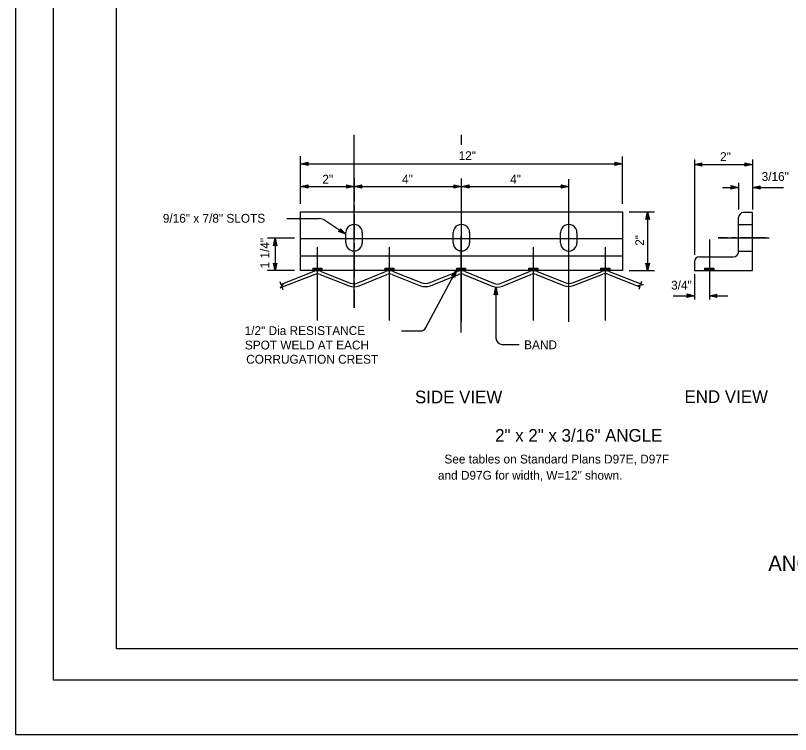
# Model space of a CAD drawing. Extents: x -894 to 866, y -472 to 714.
# Drawn here: x -894 to -280, y -472 to 97 of the extents above; entities that cross this region are included whole.
import ezdxf

# ---------------------------------------------------------------- set-up
doc = ezdxf.new("R2010")
doc.units = 0
for name, color, linetype in [('56 Stage 3 Anno', 7, 'Continuous'), ('57 Undefined', 7, 'Continuous'), ('60 Nongeo Data', 7, 'Continuous'), ('border_PLOTTING-ELEMENTS', 7, 'Continuous'), ('border_rw_22x34_Cut_Lines', 7, 'Continuous'), ('border_SHEET', 7, 'Continuous')]:
    doc.layers.add(name, color=color, linetype=linetype)

msp = doc.modelspace()

# ---------------------------------------------------------------- linework, layer by layer
at = {"layer": '56 Stage 3 Anno'}
for p, q in [((-668.37, -52.02), (-668.37, -14.3)), ((-413.38, -52.02), (-413.38, -14.6)), ((-356.4, -17.02), (-356.4, -92.31)), ((-310.4, -17.02), (-310.4, -56.41)), ((-668.37, -20.39), (-662.37, -19.06)), ((-668.37, -20.39), (-413.38, -20.39)), ((-662.37, -21.73), (-668.37, -20.39)), ((-668.37, -20.39), (-668.37, -20.39)), ((-662.59, -21.38), (-666.99, -20.39)), ((-666.98, -20.39), (-662.61, -19.42)), ((-665.61, -20.39), (-662.79, -19.77)), ((-662.82, -21.02), (-665.61, -20.39)), ((-664.23, -20.39), (-663.02, -20.13)), ((-663, -20.67), (-664.23, -20.39)), ((-662.37, -19.06), (-663.17, -20.39)), ((-663.17, -20.39), (-662.37, -21.73)), ((-662.37, -19.06), (-662.37, -19.06)), ((-662.37, -21.73), (-662.37, -21.73)), ((-418.58, -20.39), (-419.38, -19.05)), ((-419.38, -19.05), (-419.38, -19.05)), ((-419.38, -19.05), (-413.38, -20.39)), ((-413.38, -20.39), (-419.38, -21.72)), ((-419.38, -21.72), (-418.58, -20.39)), ((-419.38, -21.72), (-419.38, -21.72)), ((-419.16, -19.41), (-414.75, -20.39)), ((-414.77, -20.4), (-419.14, -21.36)), ((-416.14, -20.39), (-418.96, -21.02)), ((-418.92, -19.77), (-416.14, -20.39)), ((-418.75, -20.11), (-417.52, -20.39)), ((-417.52, -20.39), (-418.73, -20.66)), ((-413.38, -20.39), (-413.38, -20.39)), ((-356.4, -20.96), (-350.4, -19.63)), ((-356.4, -20.96), (-310.4, -20.96)), ((-350.4, -22.3), (-356.4, -20.96)), ((-356.4, -20.96), (-356.4, -20.96)), ((-350.61, -21.95), (-355.02, -20.96)), ((-355.01, -20.96), (-350.63, -19.99)), ((-353.64, -20.96), (-350.81, -20.34)), ((-350.85, -21.59), (-353.64, -20.96)), ((-352.25, -20.97), (-351.05, -20.7)), ((-351.02, -21.24), (-352.25, -20.97)), ((-350.4, -19.63), (-351.2, -20.96)), ((-351.2, -20.96), (-350.4, -22.3)), ((-350.4, -19.63), (-350.4, -19.63)), ((-350.4, -22.3), (-350.4, -22.3)), ((-315.6, -20.96), (-316.4, -19.62)), ((-316.4, -19.62), (-316.4, -19.62)), ((-316.4, -19.62), (-310.4, -20.96)), ((-310.4, -20.96), (-316.4, -22.29)), ((-316.4, -22.29), (-315.6, -20.96)), ((-316.4, -22.29), (-316.4, -22.29)), ((-316.18, -19.98), (-311.78, -20.96)), ((-311.79, -20.97), (-316.16, -21.93)), ((-313.16, -20.96), (-315.99, -21.59)), ((-315.95, -20.34), (-313.16, -20.96)), ((-315.77, -20.68), (-314.54, -20.96)), ((-314.54, -20.96), (-315.75, -21.23)), ((-310.4, -20.96), (-310.4, -20.96)), ((-321.4, -35.28), (-321.4, -56.41)), ((-668.37, -38.39), (-662.37, -37.06)), ((-668.37, -38.39), (-625.87, -38.39)), ((-662.37, -39.73), (-668.37, -38.39)), ((-668.37, -38.39), (-668.37, -38.39)), ((-662.59, -39.38), (-666.99, -38.39)), ((-666.98, -38.39), (-662.61, -37.42)), ((-665.61, -38.39), (-662.79, -37.77)), ((-662.82, -39.02), (-665.61, -38.39)), ((-664.23, -38.39), (-663.02, -38.13)), ((-663, -38.67), (-664.23, -38.39)), ((-662.37, -37.06), (-663.17, -38.39)), ((-663.17, -38.39), (-662.37, -39.73)), ((-662.37, -37.06), (-662.37, -37.06)), ((-662.37, -39.73), (-662.37, -39.73)), ((-631.07, -38.39), (-631.87, -37.05)), ((-631.87, -37.05), (-631.87, -37.05)), ((-631.87, -37.05), (-625.87, -38.39)), ((-625.87, -38.39), (-631.87, -39.72)), ((-631.87, -39.72), (-631.07, -38.39)), ((-631.87, -39.72), (-631.87, -39.72)), ((-631.66, -37.41), (-627.25, -38.39)), ((-627.27, -38.4), (-631.64, -39.36)), ((-628.64, -38.39), (-631.46, -39.02)), ((-631.42, -37.77), (-628.64, -38.39)), ((-631.25, -38.11), (-630.02, -38.39)), ((-630.02, -38.39), (-631.23, -38.66)), ((-625.87, -38.39), (-619.87, -37.06)), ((-625.87, -38.39), (-540.87, -38.39)), ((-625.87, -38.39), (-625.87, -38.39)), ((-619.87, -39.73), (-625.87, -38.39)), ((-625.87, -38.39), (-625.87, -38.39)), ((-620.09, -39.38), (-624.49, -38.39)), ((-624.48, -38.39), (-620.11, -37.42)), ((-623.11, -38.39), (-620.29, -37.77)), ((-620.33, -39.02), (-623.11, -38.39)), ((-621.73, -38.39), (-620.52, -38.13)), ((-620.5, -38.67), (-621.73, -38.39)), ((-619.87, -37.06), (-620.67, -38.39)), ((-620.67, -38.39), (-619.87, -39.73)), ((-619.87, -37.06), (-619.87, -37.06)), ((-619.87, -39.73), (-619.87, -39.73)), ((-546.07, -38.39), (-546.87, -37.05)), ((-546.87, -37.05), (-546.87, -37.05)), ((-546.87, -37.05), (-540.87, -38.39)), ((-540.87, -38.39), (-546.87, -39.72)), ((-546.87, -39.72), (-546.07, -38.39)), ((-546.87, -39.72), (-546.87, -39.72)), ((-546.66, -37.41), (-542.25, -38.39)), ((-542.27, -38.4), (-546.64, -39.36)), ((-543.64, -38.39), (-546.46, -39.02)), ((-546.42, -37.77), (-543.64, -38.39)), ((-546.25, -38.11), (-545.02, -38.39)), ((-545.02, -38.39), (-546.23, -38.66)), ((-540.87, -38.39), (-534.87, -37.06)), ((-540.87, -38.39), (-455.87, -38.39)), ((-540.87, -38.39), (-540.87, -38.39)), ((-534.87, -39.73), (-540.87, -38.39)), ((-540.87, -38.39), (-540.87, -38.39)), ((-535.09, -39.38), (-539.49, -38.39)), ((-539.48, -38.39), (-535.11, -37.42)), ((-538.11, -38.39), (-535.29, -37.77)), ((-535.33, -39.02), (-538.11, -38.39)), ((-536.73, -38.39), (-535.52, -38.13)), ((-535.5, -38.67), (-536.73, -38.39)), ((-534.87, -37.06), (-535.67, -38.39)), ((-535.67, -38.39), (-534.87, -39.73)), ((-534.87, -37.06), (-534.87, -37.06)), ((-534.87, -39.73), (-534.87, -39.73)), ((-461.07, -38.39), (-461.87, -37.05)), ((-461.87, -37.05), (-461.87, -37.05)), ((-461.87, -37.05), (-455.87, -38.39)), ((-455.87, -38.39), (-461.87, -39.72)), ((-461.87, -39.72), (-461.07, -38.39)), ((-461.87, -39.72), (-461.87, -39.72)), ((-461.66, -37.41), (-457.25, -38.39)), ((-457.27, -38.4), (-461.64, -39.36)), ((-458.64, -38.39), (-461.46, -39.02)), ((-461.42, -37.77), (-458.64, -38.39)), ((-461.25, -38.11), (-460.02, -38.39)), ((-460.02, -38.39), (-461.23, -38.66)), ((-455.87, -38.39), (-455.87, -38.39)), ((-334.15, -38.96), (-321.4, -38.96)), ((-326.6, -38.96), (-327.4, -37.62)), ((-327.4, -37.62), (-327.4, -37.62)), ((-327.4, -37.62), (-321.4, -38.96)), ((-321.4, -38.96), (-327.4, -40.29)), ((-327.4, -40.29), (-326.6, -38.96)), ((-327.4, -40.29), (-327.4, -40.29)), ((-327.18, -37.98), (-322.78, -38.96)), ((-322.79, -38.97), (-327.16, -39.93)), ((-324.16, -38.96), (-326.99, -39.59)), ((-326.95, -38.34), (-324.16, -38.96)), ((-326.77, -38.68), (-325.54, -38.96)), ((-325.54, -38.96), (-326.75, -39.23)), ((-321.4, -38.96), (-321.4, -38.96)), ((-310.4, -38.96), (-304.4, -37.63)), ((-310.4, -38.96), (-285.67, -38.96)), ((-304.4, -40.3), (-310.4, -38.96)), ((-310.4, -38.96), (-310.4, -38.96)), ((-304.61, -39.95), (-309.02, -38.96)), ((-309.01, -38.96), (-304.63, -37.99)), ((-307.64, -38.96), (-304.81, -38.34)), ((-304.85, -39.59), (-307.64, -38.96)), ((-306.25, -38.97), (-305.05, -38.7)), ((-305.02, -39.24), (-306.25, -38.97)), ((-304.4, -37.63), (-305.2, -38.96)), ((-305.2, -38.96), (-304.4, -40.3)), ((-304.4, -37.63), (-304.4, -37.63)), ((-304.4, -40.3), (-304.4, -40.3)), ((-408.07, -58.39), (-387.87, -58.39)), ((-394.71, -64.39), (-393.38, -58.39)), ((-394.36, -64.17), (-393.38, -59.77)), ((-394, -63.94), (-393.38, -61.15)), ((-393.38, -58.39), (-393.38, -104.96)), ((-393.38, -58.39), (-393.38, -58.39)), ((-393.38, -58.39), (-392.04, -64.39)), ((-393.38, -61.15), (-392.75, -63.98)), ((-393.37, -59.78), (-392.4, -64.16)), ((-679.06, -63.69), (-653.44, -63.69)), ((-648.99, -65.04), (-632.4, -76.16)), ((-393.38, -63.59), (-394.71, -64.39)), ((-394.71, -64.39), (-394.71, -64.39)), ((-393.65, -63.77), (-393.38, -62.54)), ((-393.38, -62.54), (-393.11, -63.74)), ((-392.04, -64.39), (-393.38, -63.59)), ((-392.05, -64.39), (-392.05, -64.39)), ((-638.13, -73.92), (-636.72, -73.26)), ((-634.7, -74.62), (-637.39, -73.57)), ((-635.84, -73.85), (-637, -73.4)), ((-636.72, -73.26), (-636.64, -71.71)), ((-636.71, -72.94), (-635.84, -73.85)), ((-636.66, -72.12), (-633.55, -75.39)), ((-636.66, -72.55), (-634.7, -74.62)), ((-636.64, -71.71), (-636.64, -71.71)), ((-636.64, -71.71), (-632.4, -76.16)), ((-673.19, -79.23), (-694.49, -79.23)), ((-689.71, -85.23), (-688.37, -79.23)), ((-688.37, -79.23), (-688.37, -104.96)), ((-688.37, -79.23), (-688.37, -79.23)), ((-688.37, -79.23), (-687.04, -85.23)), ((-632.4, -76.16), (-638.13, -73.92)), ((-638.13, -73.92), (-638.13, -73.92)), ((-633.56, -75.39), (-637.73, -73.76)), ((-632.4, -76.16), (-632.4, -76.16)), ((-688.37, -84.43), (-689.71, -85.23)), ((-689.71, -85.23), (-689.71, -85.23)), ((-689.36, -85.02), (-688.37, -80.61)), ((-689, -84.78), (-688.38, -82)), ((-688.65, -84.61), (-688.38, -83.38)), ((-688.38, -82), (-687.75, -84.82)), ((-688.38, -83.38), (-688.11, -84.59)), ((-688.37, -80.62), (-687.4, -85)), ((-687.04, -85.23), (-688.37, -84.43)), ((-687.04, -85.23), (-687.04, -85.23)), ((-688.37, -104.96), (-689.7, -98.96)), ((-689.7, -98.96), (-689.7, -98.96)), ((-689.7, -98.96), (-688.37, -99.76)), ((-688.38, -103.57), (-689.35, -99.2)), ((-688.37, -102.2), (-689, -99.37)), ((-688.37, -100.82), (-688.64, -99.61)), ((-688.37, -99.76), (-687.03, -98.96)), ((-687.03, -98.96), (-688.37, -104.96)), ((-687.39, -99.18), (-688.37, -103.58)), ((-687.75, -99.41), (-688.37, -102.2)), ((-688.1, -99.59), (-688.37, -100.82)), ((-687.03, -98.96), (-687.03, -98.96)), ((-393.38, -104.96), (-394.7, -98.96)), ((-394.7, -98.96), (-394.7, -98.96)), ((-394.7, -98.96), (-393.38, -99.76)), ((-393.38, -103.57), (-394.35, -99.2)), ((-393.37, -102.2), (-394, -99.37)), ((-393.37, -100.82), (-393.64, -99.61)), ((-393.38, -99.76), (-392.04, -98.96)), ((-392.04, -98.96), (-393.38, -104.96)), ((-392.39, -99.18), (-393.37, -103.58)), ((-392.75, -99.41), (-393.37, -102.2)), ((-393.1, -99.59), (-393.37, -100.82)), ((-392.04, -98.96), (-392.04, -98.96)), ((-673.19, -104.96), (-694.49, -104.96)), ((-688.37, -104.96), (-688.37, -104.96)), ((-568.98, -150.09), (-544.86, -104.46)), ((-548.85, -109.14), (-544.86, -104.46)), ((-547.29, -109.05), (-548.85, -109.14)), ((-548.85, -109.14), (-548.85, -109.14)), ((-548.43, -109.11), (-545.51, -105.68)), ((-548.01, -109.07), (-546.15, -106.9)), ((-547.62, -109.08), (-546.8, -108.12)), ((-546.49, -110.38), (-547.29, -109.05)), ((-546.8, -108.12), (-547.13, -109.31)), ((-546.15, -106.9), (-546.92, -109.69)), ((-545.51, -105.69), (-546.7, -110.01)), ((-544.86, -104.46), (-546.49, -110.38)), ((-546.49, -110.38), (-546.49, -110.38)), ((-544.86, -104.46), (-544.86, -104.46)), ((-408.07, -104.96), (-387.87, -104.96)), ((-393.38, -104.96), (-393.38, -104.96)), ((-356.4, -107.74), (-356.4, -127.82)), ((-514.9, -123.99), (-513.56, -117.99)), ((-514.54, -123.77), (-513.56, -119.37)), ((-514.18, -123.54), (-513.56, -120.75)), ((-513.84, -123.36), (-513.56, -122.13)), ((-513.56, -117.99), (-513.56, -158.35)), ((-513.56, -117.99), (-513.56, -117.99)), ((-513.56, -117.99), (-512.23, -123.99)), ((-513.56, -119.38), (-512.59, -123.75)), ((-513.56, -120.75), (-512.94, -123.58)), ((-513.56, -122.13), (-513.3, -123.34)), ((-513.56, -123.19), (-514.9, -123.99)), ((-514.9, -123.99), (-514.9, -123.99)), ((-512.23, -123.99), (-513.56, -123.19)), ((-512.23, -123.99), (-512.23, -123.99)), ((-373.12, -124.78), (-356.4, -124.78)), ((-361.6, -124.78), (-362.4, -123.44)), ((-362.4, -123.44), (-362.4, -123.44)), ((-362.4, -123.44), (-356.4, -124.78)), ((-356.4, -124.78), (-362.4, -126.11)), ((-362.4, -126.11), (-361.6, -124.78)), ((-362.4, -126.11), (-362.4, -126.11)), ((-362.18, -123.8), (-357.78, -124.78)), ((-357.79, -124.79), (-362.16, -125.75)), ((-359.16, -124.78), (-361.99, -125.41)), ((-361.95, -124.16), (-359.16, -124.78)), ((-361.77, -124.5), (-360.54, -124.78)), ((-360.54, -124.78), (-361.75, -125.05)), ((-356.4, -124.78), (-356.4, -124.78)), ((-344.51, -124.78), (-338.51, -123.45)), ((-338.51, -126.12), (-344.51, -124.78)), ((-344.51, -124.78), (-344.51, -124.78)), ((-344.51, -124.78), (-329.94, -124.78)), ((-338.72, -125.77), (-343.13, -124.78)), ((-343.11, -124.78), (-338.74, -123.81)), ((-341.74, -124.78), (-338.92, -124.16)), ((-338.96, -125.41), (-341.74, -124.78)), ((-340.36, -124.79), (-339.15, -124.52)), ((-339.13, -125.06), (-340.36, -124.79)), ((-338.51, -123.45), (-339.31, -124.78)), ((-339.31, -124.78), (-338.51, -126.12)), ((-338.51, -123.45), (-338.51, -123.45)), ((-338.51, -126.12), (-338.51, -126.12)), ((-588.41, -152.76), (-573.4, -152.76)), ((-508.56, -163.35), (-495.21, -163.35))]:
    msp.add_line(p, q, dxfattribs=at)
for centre, radius, start, end in [((-653.44, -71.69), 8, 56.1696, 90), ((-573.4, -147.76), 5, 270, 332.14102), ((-508.56, -158.35), 5, 180, 270)]:
    msp.add_arc(centre, radius, start, end, dxfattribs=at)
at = {"layer": '60 Nongeo Data'}
for p, q in [((-625.87, -134.28), (-625.87, 2.73)), ((-540.87, -5.3), (-540.87, 2.73)), ((-540.87, -145.37), (-540.87, -33.22)), ((-455.87, -135.21), (-455.87, -32.92)), ((-668.37, -104.96), (-668.37, -58.39)), ((-668.37, -58.39), (-413.38, -58.39)), ((-413.38, -58.39), (-413.38, -104.96)), ((-310.4, -58.96), (-317.4, -58.96)), ((-310.4, -104.96), (-310.4, -58.96)), ((-321.4, -89.96), (-321.4, -62.96)), ((-321.4, -68.35), (-310.4, -68.35)), ((-668.37, -79.39), (-413.38, -79.39)), ((-632.37, -82.85), (-632.37, -74.84)), ((-625.87, -123.89), (-625.87, -77.75)), ((-619.37, -74.84), (-619.37, -83.06)), ((-547.37, -82.85), (-547.37, -74.84)), ((-540.97, -153.9), (-540.97, -77.76)), ((-534.37, -74.84), (-534.37, -83.06)), ((-462.36, -82.9), (-462.36, -74.89)), ((-449.36, -74.89), (-449.36, -83.11)), ((-337.52, -78.84), (-297.09, -78.84)), ((-344.51, -80.35), (-344.51, -127.82)), ((-654.87, -144.39), (-654.87, -86.39)), ((-597.87, -144.39), (-597.87, -86.39)), ((-483.87, -144.39), (-483.87, -86.39)), ((-426.87, -144.39), (-426.87, -86.39)), ((-321.4, -89.4), (-310.4, -89.4)), ((-413.38, -93.39), (-668.37, -93.39)), ((-356.4, -97.96), (-356.4, -104.96)), ((-352.4, -93.96), (-325.4, -93.96)), ((-658.37, -104.92), (-658.37, -102.89)), ((-658.37, -102.89), (-651.37, -102.89)), ((-658.37, -103.39), (-651.37, -103.39)), ((-658.37, -103.89), (-651.37, -103.89)), ((-651.37, -102.89), (-651.37, -104.92)), ((-601.34, -104.94), (-601.34, -102.9)), ((-601.34, -102.9), (-594.34, -102.9)), ((-601.34, -103.4), (-594.34, -103.4)), ((-601.34, -103.9), (-594.34, -103.9)), ((-594.34, -102.9), (-594.34, -104.94)), ((-544.56, -104.95), (-544.56, -102.91)), ((-544.56, -102.91), (-537.56, -102.91)), ((-544.56, -103.41), (-537.56, -103.41)), ((-544.56, -103.91), (-537.56, -103.91)), ((-537.56, -102.91), (-537.56, -104.95)), ((-487.39, -104.95), (-487.39, -102.92)), ((-487.39, -102.92), (-480.39, -102.92)), ((-487.39, -103.42), (-480.39, -103.42)), ((-487.39, -103.92), (-480.39, -103.92)), ((-480.39, -102.92), (-480.39, -104.95)), ((-430.38, -104.96), (-430.38, -102.93)), ((-430.38, -102.93), (-423.38, -102.93)), ((-430.38, -103.43), (-423.38, -103.43)), ((-430.38, -103.93), (-423.38, -103.93)), ((-423.38, -102.93), (-423.38, -104.96)), ((-348.01, -104.93), (-348.01, -102.93)), ((-348.01, -102.93), (-341.01, -102.93)), ((-348.01, -103.43), (-341.01, -103.43)), ((-348.01, -103.93), (-341.01, -103.93)), ((-341.01, -102.93), (-341.01, -104.93)), ((-657.83, -105.57), (-683.71, -115.8)), ((-656.91, -107.89), (-682.81, -118.13)), ((-413.38, -104.96), (-668.37, -104.96)), ((-658.37, -104.39), (-651.37, -104.39)), ((-658.37, -104.89), (-651.37, -104.89)), ((-652.86, -107.9), (-629.81, -117.06)), ((-651.94, -105.57), (-628.89, -114.74)), ((-622.88, -114.7), (-600.89, -105.62)), ((-621.92, -117.01), (-599.94, -107.93)), ((-601.34, -104.4), (-594.34, -104.4)), ((-601.34, -104.9), (-594.34, -104.9)), ((-595.81, -107.9), (-573.26, -116.86)), ((-594.89, -105.58), (-572.33, -114.54)), ((-566.42, -114.54), (-544, -105.6)), ((-565.49, -116.86), (-543.07, -107.93)), ((-544.56, -104.41), (-537.56, -104.41)), ((-544.56, -104.91), (-537.56, -104.91)), ((-538.94, -107.95), (-516.4, -117.25)), ((-537.99, -105.64), (-515.45, -114.94)), ((-509.33, -114.93), (-486.91, -105.63)), ((-508.38, -117.24), (-485.95, -107.94)), ((-487.39, -104.42), (-480.39, -104.42)), ((-487.39, -104.92), (-480.39, -104.92)), ((-481.8, -107.92), (-459.73, -116.76)), ((-480.87, -105.6), (-458.8, -114.44)), ((-452.94, -114.47), (-429.77, -105.52)), ((-452.04, -116.8), (-428.87, -107.85)), ((-430.38, -104.43), (-423.38, -104.43)), ((-430.38, -104.93), (-423.38, -104.93)), ((-424.9, -107.85), (-399.51, -117.71)), ((-423.99, -105.52), (-398.66, -115.36)), ((-356.4, -104.96), (-310.4, -104.96)), ((-348.01, -104.43), (-341.01, -104.43)), ((-348.01, -104.93), (-341.01, -104.93)), ((-683.58, -116.14), (-684.45, -113.88)), ((-398.77, -115.68), (-397.95, -113.41)), ((-682.08, -120.04), (-682.95, -117.78)), ((-400.2, -119.61), (-399.38, -117.34)), ((-455.87, -145.37), (-455.87, -135.48))]:
    msp.add_line(p, q, dxfattribs=at)
for points in [[(-625.87, -31.72), (-625.87, -50.27)], [(-625.87, -32.32), (-625.87, -40.48)], [(-540.87, -42.58), (-540.87, -32.02)], [(-540.87, -52.37), (-540.87, -32.37)], [(-455.87, -52.37), (-455.87, -32.37)], [(-455.87, -42.58), (-455.87, -32.62)], [(-625.87, -43.48), (-625.87, -47.48)], [(-540.87, -49.58), (-540.87, -45.58)], [(-455.87, -49.58), (-455.87, -45.58)], [(-625.87, -53.27), (-625.87, -57.27)], [(-625.87, -60.27), (-625.87, -80.27)], [(-540.87, -59.37), (-540.87, -55.37)], [(-455.87, -59.37), (-455.87, -55.37)], [(-540.87, -82.37), (-540.87, -62.37)], [(-455.87, -82.37), (-455.87, -62.37)], [(-665.37, -79.39), (-645.37, -79.39)], [(-642.37, -79.39), (-638.37, -79.39)], [(-635.37, -79.39), (-615.37, -79.39)], [(-612.37, -79.39), (-608.37, -79.39)], [(-605.37, -79.39), (-585.37, -79.39)], [(-582.37, -79.39), (-578.37, -79.39)], [(-575.37, -79.39), (-555.37, -79.39)], [(-552.37, -79.39), (-548.37, -79.39)], [(-545.37, -79.39), (-525.37, -79.39)], [(-522.37, -79.39), (-518.37, -79.39)], [(-515.37, -79.39), (-495.37, -79.39)], [(-492.37, -79.39), (-488.37, -79.39)], [(-485.37, -79.39), (-465.37, -79.39)], [(-462.37, -79.39), (-458.37, -79.39)], [(-455.37, -79.39), (-435.37, -79.39)], [(-432.37, -79.39), (-428.37, -79.39)], [(-425.37, -79.39), (-413.38, -79.39)], [(-330.09, -78.84), (-337.52, -78.84)], [(-323.09, -78.84), (-327.09, -78.84)], [(-300.09, -78.84), (-320.09, -78.84)], [(-625.87, -83.27), (-625.87, -87.27)], [(-540.87, -89.37), (-540.87, -85.37)], [(-455.87, -89.37), (-455.87, -85.37)], [(-344.51, -83.35), (-344.51, -103.35)], [(-654.87, -88.39), (-654.87, -86.39)], [(-654.87, -111.39), (-654.87, -91.39)], [(-625.87, -90.27), (-625.87, -110.27)], [(-597.87, -88.39), (-597.87, -86.39)], [(-597.87, -111.39), (-597.87, -91.39)], [(-483.87, -88.39), (-483.87, -86.39)], [(-483.87, -111.39), (-483.87, -91.39)], [(-426.87, -88.39), (-426.87, -86.39)], [(-426.87, -111.39), (-426.87, -91.39)], [(-540.87, -112.37), (-540.87, -92.37)], [(-455.87, -112.37), (-455.87, -92.37)], [(-344.51, -106.35), (-344.51, -110.35)], [(-683.58, -116.14), (-682.01, -115.3), (-684.51, -118.62), (-682.95, -117.78)], [(-654.87, -118.39), (-654.87, -114.39)], [(-625.87, -113.27), (-625.87, -117.27)], [(-597.87, -118.39), (-597.87, -114.39)], [(-540.87, -119.37), (-540.87, -115.37)], [(-483.87, -118.39), (-483.87, -114.39)], [(-455.87, -119.37), (-455.87, -115.37)], [(-426.87, -118.39), (-426.87, -114.39)], [(-398.77, -115.68), (-397.04, -116.08), (-401.1, -116.94), (-399.38, -117.34)], [(-344.51, -113.35), (-344.51, -127.82)], [(-654.87, -141.39), (-654.87, -121.39)], [(-625.87, -120.27), (-625.87, -134.28)], [(-597.87, -141.39), (-597.87, -121.39)], [(-540.87, -134.94), (-540.87, -122.37)], [(-483.87, -141.39), (-483.87, -121.39)], [(-455.87, -135.48), (-455.87, -122.37)], [(-426.87, -141.39), (-426.87, -121.39)]]:
    msp.add_lwpolyline(points, dxfattribs=at)
for centre, radius, start, end in [((-317.4, -62.96), 4, 90, 180), ((-625.87, -74.82), 6.5, 359.57743, 180.14207), ((-540.86, -74.82), 6.5, 359.57743, 180.14207), ((-455.85, -74.88), 6.5, 359.57743, 180.14207), ((-625.87, -82.85), 6.5, 179.85793, 0.42257), ((-540.87, -82.85), 6.5, 179.85793, 0.42257), ((-455.86, -82.9), 6.5, 179.85793, 0.42257), ((-325.4, -89.96), 4, 270, 0), ((-352.4, -97.96), 4, 90, 180), ((-654.89, -113.01), 8, 68.31384, 111.57239), ((-654.89, -113.01), 5.5, 68.31384, 111.57239), ((-597.84, -113.02), 8, 68.3345, 112.43938), ((-597.84, -113.02), 5.5, 68.3345, 112.43938), ((-541.04, -113.04), 8, 67.58987, 111.72396), ((-541.04, -113.04), 5.5, 67.58987, 111.72396), ((-483.85, -113.02), 8, 68.17956, 112.51373), ((-483.85, -113.02), 5.5, 68.17956, 112.51373), ((-426.89, -112.98), 8, 68.77824, 111.13541), ((-426.89, -112.98), 5.5, 68.77824, 111.13541), ((-625.93, -107.31), 8, 248.31387, 292.43933), ((-569.38, -107.11), 8, 248.33444, 291.72405), ((-512.4, -107.54), 8, 247.58991, 292.51382), ((-455.82, -107.01), 8, 248.17951, 291.13543), ((-625.93, -107.31), 10.5, 248.31387, 292.43933), ((-569.38, -107.11), 10.5, 248.33444, 291.72405), ((-512.4, -107.54), 10.5, 247.58991, 292.51382), ((-455.82, -107.01), 10.5, 248.17951, 291.13543)]:
    msp.add_arc(centre, radius, start, end, dxfattribs=at)
at = {"layer": 'border_PLOTTING-ELEMENTS'}
for points in [[(-894.04, -472.44), (865.96, -472.44), (865.96, 713.56), (-894.04, 713.56)], [(-864.04, 670.56), (835.96, 670.56), (835.96, -429.44), (-864.04, -429.44)]]:
    msp.add_lwpolyline(points, close=True, dxfattribs=at)
at = {"layer": 'border_rw_22x34_Cut_Lines'}
msp.add_lwpolyline([(-864.04, 670.56), (835.96, 670.56), (835.96, -429.44), (-864.04, -429.44)], close=True, dxfattribs=at)
at = {"layer": 'border_SHEET'}
for p, q in [((-814.04, -404.44), (-814.04, 645.56)), ((810.96, -404.44), (-814.04, -404.44))]:
    msp.add_line(p, q, dxfattribs=at)

# ---------------------------------------------------------------- texts
at = {"layer": '57 Undefined'}
for s, height, p in [('12"', 7, (-543.1, -17.38)), ('2"', 7, (-336.02, -18.15)), ('2"', 7, (-651.01, -36.02)), ('4"', 7, (-587.88, -35.91)), ('4"', 7, (-502.26, -35.91)), ('3/16"', 7, (-303.1, -33.85)), ('9/16" x 7/8" SLOTS', 7, (-777.36, -66.97)), ('3/4"', 7, (-374.82, -119.95)), ('1/2" Dia RESISTANCE', 7, (-712.55, -155.94)), ('SPOT WELD AT EACH', 7, (-712.37, -167.39)), ('BAND', 7, (-491.19, -167.16)), ('CORRUGATION CREST', 7, (-711.35, -178.67)), ('SIDE VIEW', 10, (-577.64, -210.02)), ('END VIEW', 10, (-364.21, -209.75)), ('2" x 2" x 3/16" ANGLE', 10, (-514.17, -240.45)), ('See tables on Standard Plans D97E, D97F', 7, (-554.36, -257.73)), (' and D97G for width, W=12" shown.', 7, (-562.09, -270.58)), ('ANGLE CONNECTORS', 12, (-297.83, -342.81))]:
    msp.add_text(s, height=height, dxfattribs=at).set_placement(p)
for s, p in [('1 1/4"', (-693.05, -103.18)), ('2"', (-396.2, -85.28))]:
    msp.add_text(s, height=7, rotation=90, dxfattribs=at).set_placement(p)

doc.saveas('drawing.dxf')
